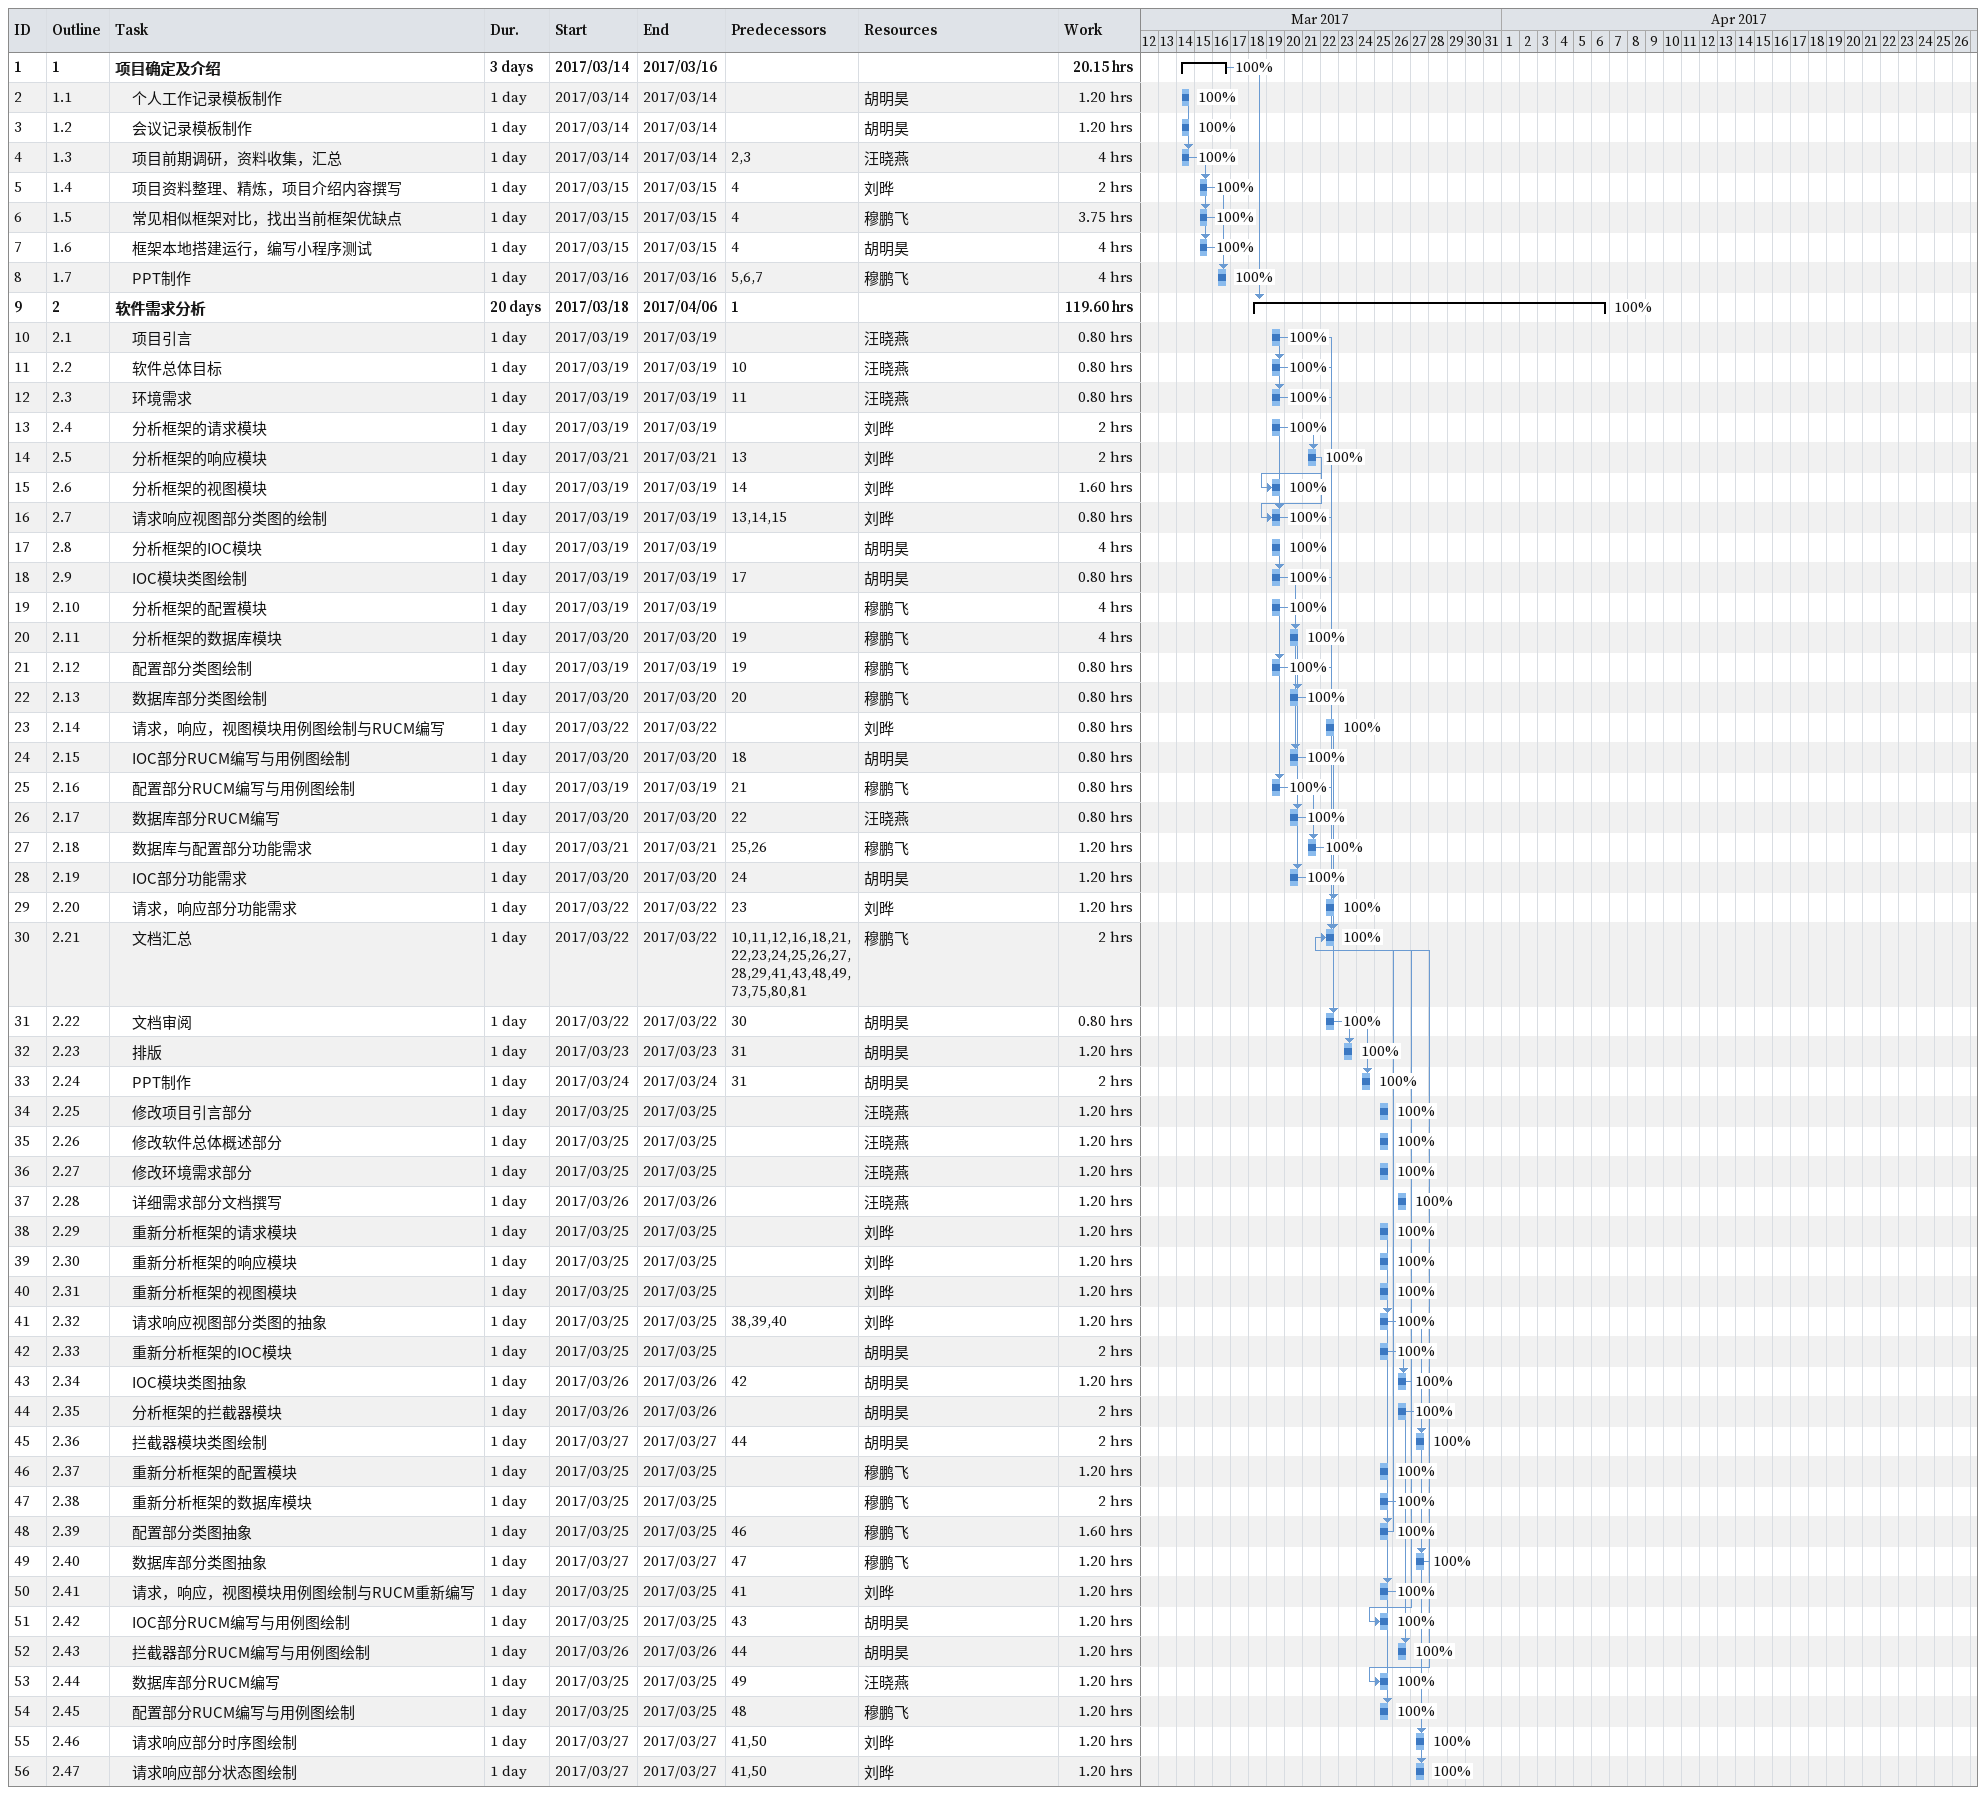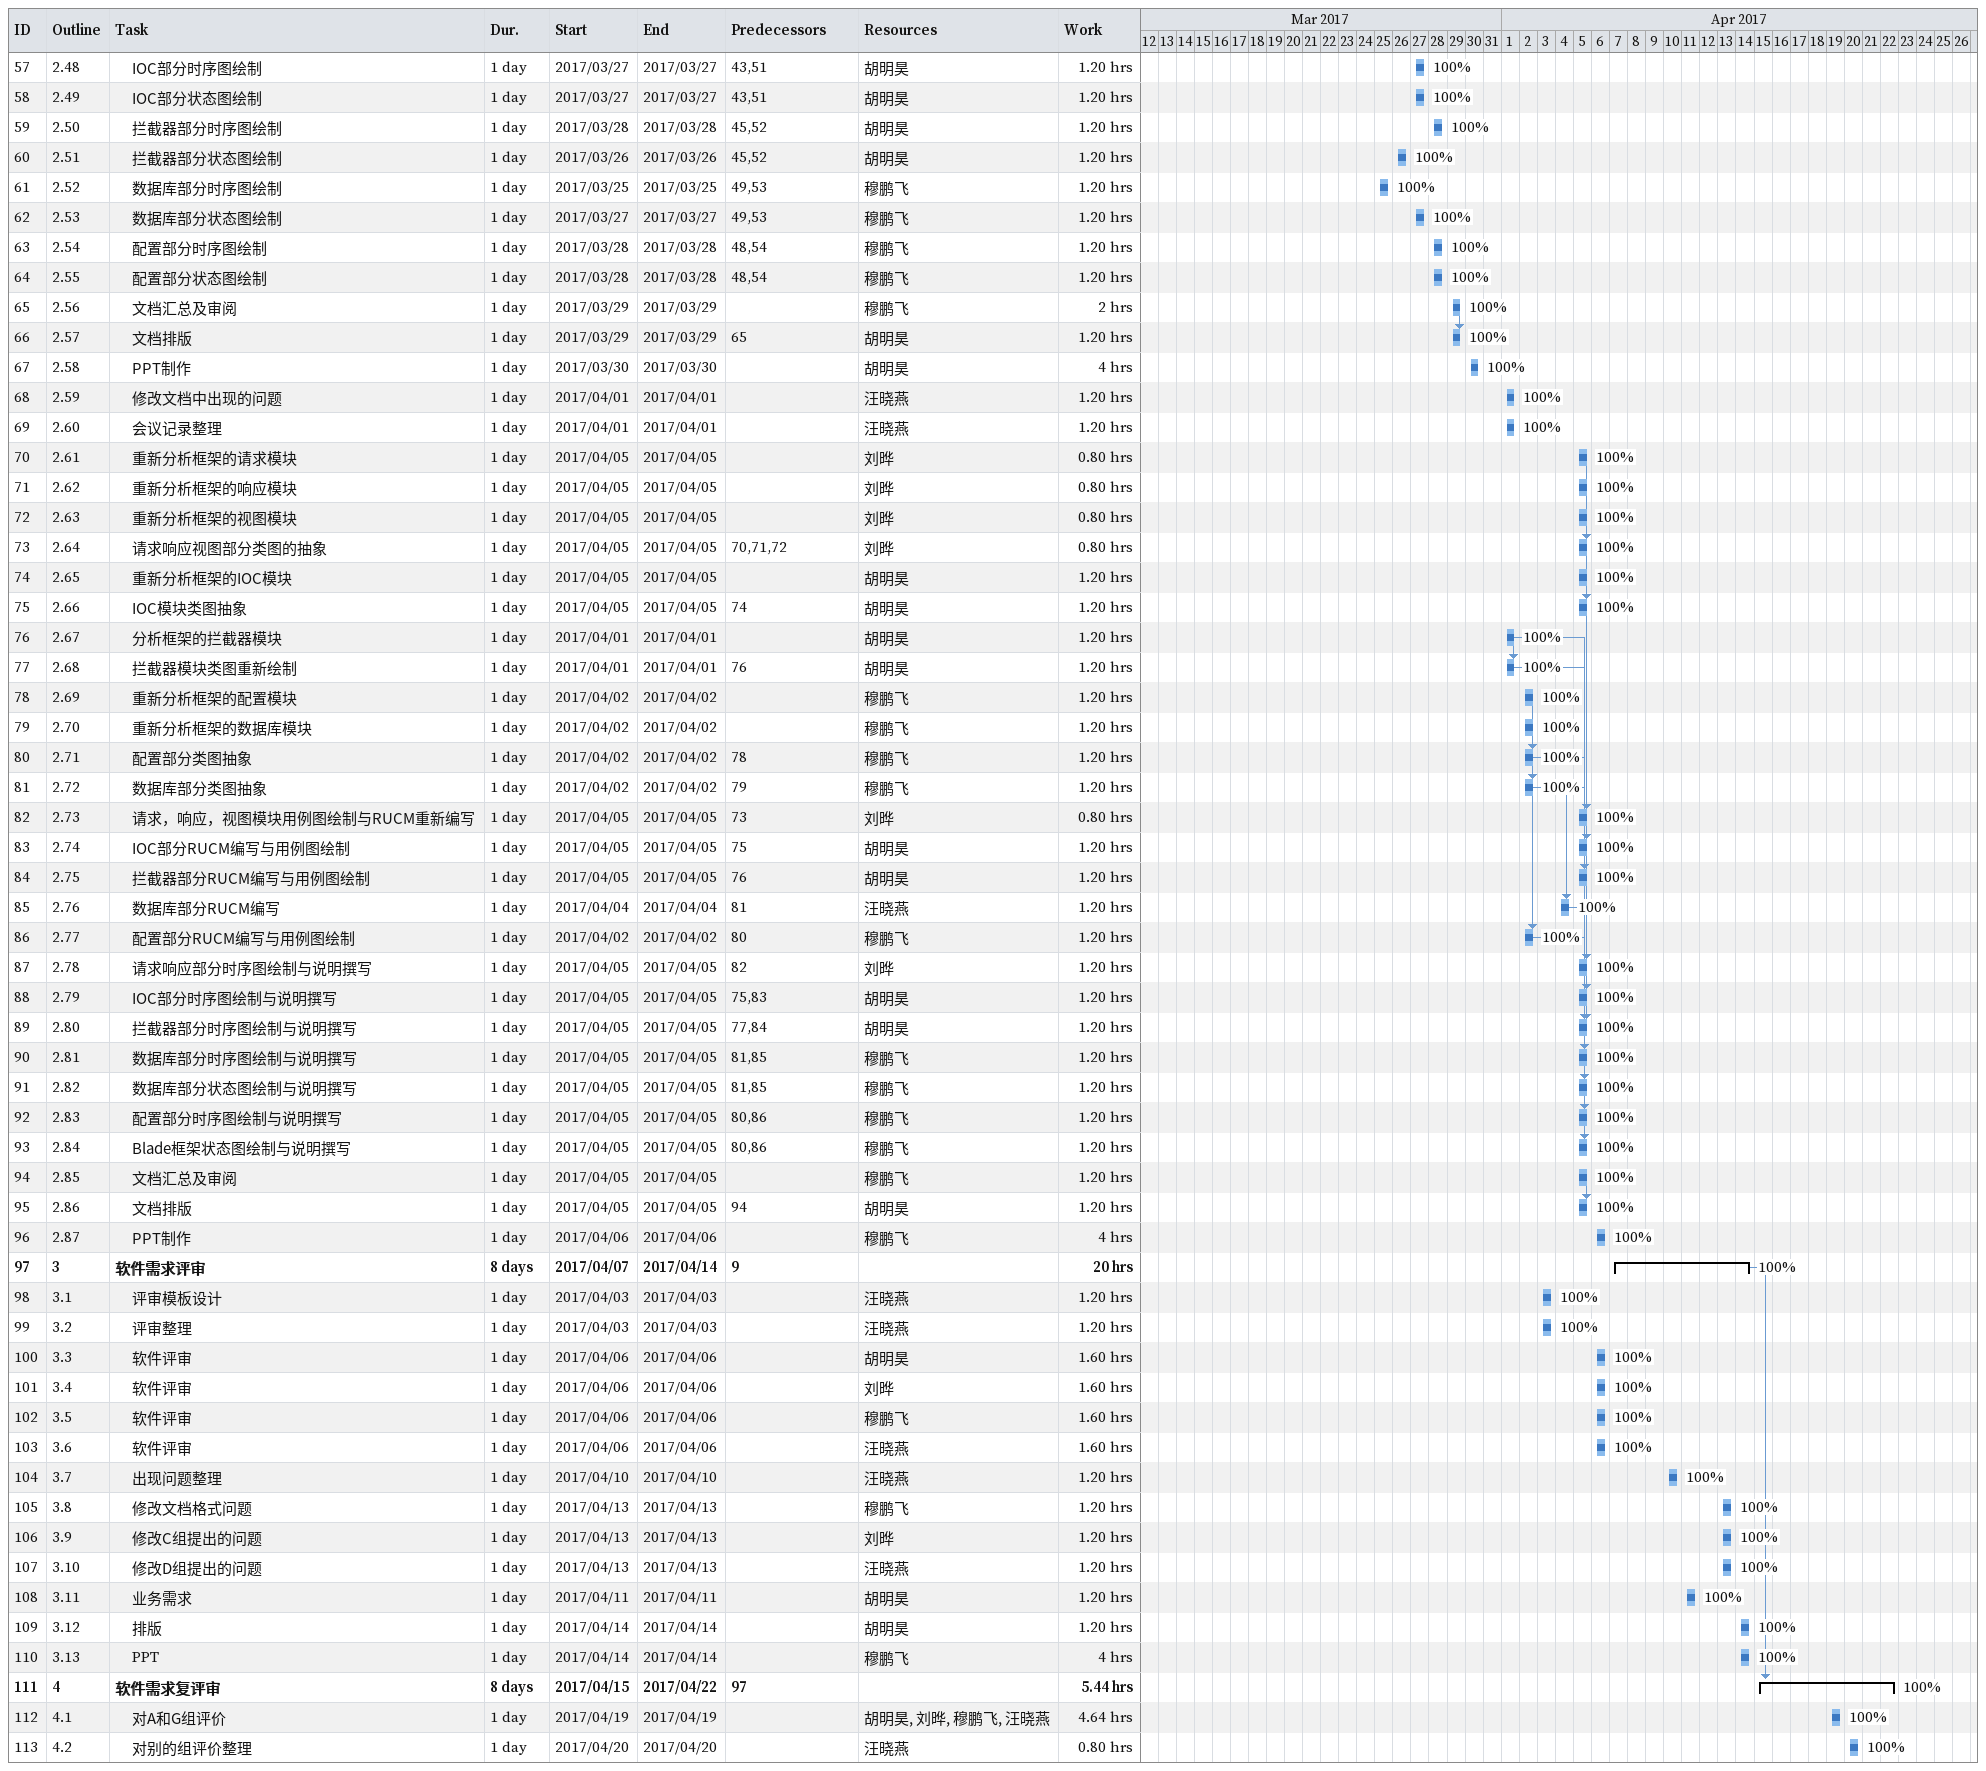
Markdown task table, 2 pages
| ID | WBS | Task | Duration | Start | Finish | Predecessors | Resources | % complete | Work (h) |
|---|---|---|---|---|---|---|---|---|---|
| 1 | 1 | **项目确定及介绍** | 3d | 2017-03-14 | 2017-03-16 |  |  | 100 | 20.15 |
| 2 | 1.1 | 个人工作记录模板制作 | 1d | 2017-03-14 | 2017-03-14 |  | 胡明昊 | 100 | 1.20 |
| 3 | 1.2 | 会议记录模板制作 | 1d | 2017-03-14 | 2017-03-14 |  | 胡明昊 | 100 | 1.20 |
| 4 | 1.3 | 项目前期调研，资料收集，汇总 | 1d | 2017-03-14 | 2017-03-14 | 2, 3 | 汪晓燕 | 100 | 4 |
| 5 | 1.4 | 项目资料整理、精炼，项目介绍内容撰写 | 1d | 2017-03-15 | 2017-03-15 | 4 | 刘晔 | 100 | 2 |
| 6 | 1.5 | 常见相似框架对比，找出当前框架优缺点 | 1d | 2017-03-15 | 2017-03-15 | 4 | 穆鹏飞 | 100 | 3.75 |
| 7 | 1.6 | 框架本地搭建运行，编写小程序测试 | 1d | 2017-03-15 | 2017-03-15 | 4 | 胡明昊 | 100 | 4 |
| 8 | 1.7 | PPT制作 | 1d | 2017-03-16 | 2017-03-16 | 5, 6, 7 | 穆鹏飞 | 100 | 4 |
| 9 | 2 | **软件需求分析** | 20d | 2017-03-18 | 2017-04-06 | 1 |  | 100 | 119.60 |
| 10 | 2.1 | 项目引言 | 1d | 2017-03-19 | 2017-03-19 |  | 汪晓燕 | 100 | 0.80 |
| 11 | 2.2 | 软件总体目标 | 1d | 2017-03-19 | 2017-03-19 | 10 | 汪晓燕 | 100 | 0.80 |
| 12 | 2.3 | 环境需求 | 1d | 2017-03-19 | 2017-03-19 | 11 | 汪晓燕 | 100 | 0.80 |
| 13 | 2.4 | 分析框架的请求模块 | 1d | 2017-03-19 | 2017-03-19 |  | 刘晔 | 100 | 2 |
| 14 | 2.5 | 分析框架的响应模块 | 1d | 2017-03-21 | 2017-03-21 | 13 | 刘晔 | 100 | 2 |
| 15 | 2.6 | 分析框架的视图模块 | 1d | 2017-03-19 | 2017-03-19 | 14 | 刘晔 | 100 | 1.60 |
| 16 | 2.7 | 请求响应视图部分类图的绘制 | 1d | 2017-03-19 | 2017-03-19 | 13, 14, 15 | 刘晔 | 100 | 0.80 |
| 17 | 2.8 | 分析框架的IOC模块 | 1d | 2017-03-19 | 2017-03-19 |  | 胡明昊 | 100 | 4 |
| 18 | 2.9 | IOC模块类图绘制 | 1d | 2017-03-19 | 2017-03-19 | 17 | 胡明昊 | 100 | 0.80 |
| 19 | 2.10 | 分析框架的配置模块 | 1d | 2017-03-19 | 2017-03-19 |  | 穆鹏飞 | 100 | 4 |
| 20 | 2.11 | 分析框架的数据库模块 | 1d | 2017-03-20 | 2017-03-20 | 19 | 穆鹏飞 | 100 | 4 |
| 21 | 2.12 | 配置部分类图绘制 | 1d | 2017-03-19 | 2017-03-19 | 19 | 穆鹏飞 | 100 | 0.80 |
| 22 | 2.13 | 数据库部分类图绘制 | 1d | 2017-03-20 | 2017-03-20 | 20 | 穆鹏飞 | 100 | 0.80 |
| 23 | 2.14 | 请求，响应，视图模块用例图绘制与RUCM编写 | 1d | 2017-03-22 | 2017-03-22 |  | 刘晔 | 100 | 0.80 |
| 24 | 2.15 | IOC部分RUCM编写与用例图绘制 | 1d | 2017-03-20 | 2017-03-20 | 18 | 胡明昊 | 100 | 0.80 |
| 25 | 2.16 | 配置部分RUCM编写与用例图绘制 | 1d | 2017-03-19 | 2017-03-19 | 21 | 穆鹏飞 | 100 | 0.80 |
| 26 | 2.17 | 数据库部分RUCM编写 | 1d | 2017-03-20 | 2017-03-20 | 22 | 汪晓燕 | 100 | 0.80 |
| 27 | 2.18 | 数据库与配置部分功能需求 | 1d | 2017-03-21 | 2017-03-21 | 25, 26 | 穆鹏飞 | 100 | 1.20 |
| 28 | 2.19 | IOC部分功能需求 | 1d | 2017-03-20 | 2017-03-20 | 24 | 胡明昊 | 100 | 1.20 |
| 29 | 2.20 | 请求，响应部分功能需求 | 1d | 2017-03-22 | 2017-03-22 | 23 | 刘晔 | 100 | 1.20 |
| 30 | 2.21 | 文档汇总 | 1d | 2017-03-22 | 2017-03-22 | 10, 11, 12, 16, 18, 21, 22, 23, 24, 25, 26, 27, 28, 29, 41, 43, 48, 49, 73, 75, 80, 81 | 穆鹏飞 | 100 | 2 |
| 31 | 2.22 | 文档审阅 | 1d | 2017-03-22 | 2017-03-22 | 30 | 胡明昊 | 100 | 0.80 |
| 32 | 2.23 | 排版 | 1d | 2017-03-23 | 2017-03-23 | 31 | 胡明昊 | 100 | 1.20 |
| 33 | 2.24 | PPT制作 | 1d | 2017-03-24 | 2017-03-24 | 31 | 胡明昊 | 100 | 2 |
| 34 | 2.25 | 修改项目引言部分 | 1d | 2017-03-25 | 2017-03-25 |  | 汪晓燕 | 100 | 1.20 |
| 35 | 2.26 | 修改软件总体概述部分 | 1d | 2017-03-25 | 2017-03-25 |  | 汪晓燕 | 100 | 1.20 |
| 36 | 2.27 | 修改环境需求部分 | 1d | 2017-03-25 | 2017-03-25 |  | 汪晓燕 | 100 | 1.20 |
| 37 | 2.28 | 详细需求部分文档撰写 | 1d | 2017-03-26 | 2017-03-26 |  | 汪晓燕 | 100 | 1.20 |
| 38 | 2.29 | 重新分析框架的请求模块 | 1d | 2017-03-25 | 2017-03-25 |  | 刘晔 | 100 | 1.20 |
| 39 | 2.30 | 重新分析框架的响应模块 | 1d | 2017-03-25 | 2017-03-25 |  | 刘晔 | 100 | 1.20 |
| 40 | 2.31 | 重新分析框架的视图模块 | 1d | 2017-03-25 | 2017-03-25 |  | 刘晔 | 100 | 1.20 |
| 41 | 2.32 | 请求响应视图部分类图的抽象 | 1d | 2017-03-25 | 2017-03-25 | 38, 39, 40 | 刘晔 | 100 | 1.20 |
| 42 | 2.33 | 重新分析框架的IOC模块 | 1d | 2017-03-25 | 2017-03-25 |  | 胡明昊 | 100 | 2 |
| 43 | 2.34 | IOC模块类图抽象 | 1d | 2017-03-26 | 2017-03-26 | 42 | 胡明昊 | 100 | 1.20 |
| 44 | 2.35 | 分析框架的拦截器模块 | 1d | 2017-03-26 | 2017-03-26 |  | 胡明昊 | 100 | 2 |
| 45 | 2.36 | 拦截器模块类图绘制 | 1d | 2017-03-27 | 2017-03-27 | 44 | 胡明昊 | 100 | 2 |
| 46 | 2.37 | 重新分析框架的配置模块 | 1d | 2017-03-25 | 2017-03-25 |  | 穆鹏飞 | 100 | 1.20 |
| 47 | 2.38 | 重新分析框架的数据库模块 | 1d | 2017-03-25 | 2017-03-25 |  | 穆鹏飞 | 100 | 2 |
| 48 | 2.39 | 配置部分类图抽象 | 1d | 2017-03-25 | 2017-03-25 | 46 | 穆鹏飞 | 100 | 1.60 |
| 49 | 2.40 | 数据库部分类图抽象 | 1d | 2017-03-27 | 2017-03-27 | 47 | 穆鹏飞 | 100 | 1.20 |
| 50 | 2.41 | 请求，响应，视图模块用例图绘制与RUCM重新编写 | 1d | 2017-03-25 | 2017-03-25 | 41 | 刘晔 | 100 | 1.20 |
| 51 | 2.42 | IOC部分RUCM编写与用例图绘制 | 1d | 2017-03-25 | 2017-03-25 | 43 | 胡明昊 | 100 | 1.20 |
| 52 | 2.43 | 拦截器部分RUCM编写与用例图绘制 | 1d | 2017-03-26 | 2017-03-26 | 44 | 胡明昊 | 100 | 1.20 |
| 53 | 2.44 | 数据库部分RUCM编写 | 1d | 2017-03-25 | 2017-03-25 | 49 | 汪晓燕 | 100 | 1.20 |
| 54 | 2.45 | 配置部分RUCM编写与用例图绘制 | 1d | 2017-03-25 | 2017-03-25 | 48 | 穆鹏飞 | 100 | 1.20 |
| 55 | 2.46 | 请求响应部分时序图绘制 | 1d | 2017-03-27 | 2017-03-27 | 41, 50 | 刘晔 | 100 | 1.20 |
| 56 | 2.47 | 请求响应部分状态图绘制 | 1d | 2017-03-27 | 2017-03-27 | 41, 50 | 刘晔 | 100 | 1.20 |
| 57 | 2.48 | IOC部分时序图绘制 | 1d | 2017-03-27 | 2017-03-27 | 43, 51 | 胡明昊 | 100 | 1.20 |
| 58 | 2.49 | IOC部分状态图绘制 | 1d | 2017-03-27 | 2017-03-27 | 43, 51 | 胡明昊 | 100 | 1.20 |
| 59 | 2.50 | 拦截器部分时序图绘制 | 1d | 2017-03-28 | 2017-03-28 | 45, 52 | 胡明昊 | 100 | 1.20 |
| 60 | 2.51 | 拦截器部分状态图绘制 | 1d | 2017-03-26 | 2017-03-26 | 45, 52 | 胡明昊 | 100 | 1.20 |
| 61 | 2.52 | 数据库部分时序图绘制 | 1d | 2017-03-25 | 2017-03-25 | 49, 53 | 穆鹏飞 | 100 | 1.20 |
| 62 | 2.53 | 数据库部分状态图绘制 | 1d | 2017-03-27 | 2017-03-27 | 49, 53 | 穆鹏飞 | 100 | 1.20 |
| 63 | 2.54 | 配置部分时序图绘制 | 1d | 2017-03-28 | 2017-03-28 | 48, 54 | 穆鹏飞 | 100 | 1.20 |
| 64 | 2.55 | 配置部分状态图绘制 | 1d | 2017-03-28 | 2017-03-28 | 48, 54 | 穆鹏飞 | 100 | 1.20 |
| 65 | 2.56 | 文档汇总及审阅 | 1d | 2017-03-29 | 2017-03-29 |  | 穆鹏飞 | 100 | 2 |
| 66 | 2.57 | 文档排版 | 1d | 2017-03-29 | 2017-03-29 | 65 | 胡明昊 | 100 | 1.20 |
| 67 | 2.58 | PPT制作 | 1d | 2017-03-30 | 2017-03-30 |  | 胡明昊 | 100 | 4 |
| 68 | 2.59 | 修改文档中出现的问题 | 1d | 2017-04-01 | 2017-04-01 |  | 汪晓燕 | 100 | 1.20 |
| 69 | 2.60 | 会议记录整理 | 1d | 2017-04-01 | 2017-04-01 |  | 汪晓燕 | 100 | 1.20 |
| 70 | 2.61 | 重新分析框架的请求模块 | 1d | 2017-04-05 | 2017-04-05 |  | 刘晔 | 100 | 0.80 |
| 71 | 2.62 | 重新分析框架的响应模块 | 1d | 2017-04-05 | 2017-04-05 |  | 刘晔 | 100 | 0.80 |
| 72 | 2.63 | 重新分析框架的视图模块 | 1d | 2017-04-05 | 2017-04-05 |  | 刘晔 | 100 | 0.80 |
| 73 | 2.64 | 请求响应视图部分类图的抽象 | 1d | 2017-04-05 | 2017-04-05 | 70, 71, 72 | 刘晔 | 100 | 0.80 |
| 74 | 2.65 | 重新分析框架的IOC模块 | 1d | 2017-04-05 | 2017-04-05 |  | 胡明昊 | 100 | 1.20 |
| 75 | 2.66 | IOC模块类图抽象 | 1d | 2017-04-05 | 2017-04-05 | 74 | 胡明昊 | 100 | 1.20 |
| 76 | 2.67 | 分析框架的拦截器模块 | 1d | 2017-04-01 | 2017-04-01 |  | 胡明昊 | 100 | 1.20 |
| 77 | 2.68 | 拦截器模块类图重新绘制 | 1d | 2017-04-01 | 2017-04-01 | 76 | 胡明昊 | 100 | 1.20 |
| 78 | 2.69 | 重新分析框架的配置模块 | 1d | 2017-04-02 | 2017-04-02 |  | 穆鹏飞 | 100 | 1.20 |
| 79 | 2.70 | 重新分析框架的数据库模块 | 1d | 2017-04-02 | 2017-04-02 |  | 穆鹏飞 | 100 | 1.20 |
| 80 | 2.71 | 配置部分类图抽象 | 1d | 2017-04-02 | 2017-04-02 | 78 | 穆鹏飞 | 100 | 1.20 |
| 81 | 2.72 | 数据库部分类图抽象 | 1d | 2017-04-02 | 2017-04-02 | 79 | 穆鹏飞 | 100 | 1.20 |
| 82 | 2.73 | 请求，响应，视图模块用例图绘制与RUCM重新编写 | 1d | 2017-04-05 | 2017-04-05 | 73 | 刘晔 | 100 | 0.80 |
| 83 | 2.74 | IOC部分RUCM编写与用例图绘制 | 1d | 2017-04-05 | 2017-04-05 | 75 | 胡明昊 | 100 | 1.20 |
| 84 | 2.75 | 拦截器部分RUCM编写与用例图绘制 | 1d | 2017-04-05 | 2017-04-05 | 76 | 胡明昊 | 100 | 1.20 |
| 85 | 2.76 | 数据库部分RUCM编写 | 1d | 2017-04-04 | 2017-04-04 | 81 | 汪晓燕 | 100 | 1.20 |
| 86 | 2.77 | 配置部分RUCM编写与用例图绘制 | 1d | 2017-04-02 | 2017-04-02 | 80 | 穆鹏飞 | 100 | 1.20 |
| 87 | 2.78 | 请求响应部分时序图绘制与说明撰写 | 1d | 2017-04-05 | 2017-04-05 | 82 | 刘晔 | 100 | 1.20 |
| 88 | 2.79 | IOC部分时序图绘制与说明撰写 | 1d | 2017-04-05 | 2017-04-05 | 75, 83 | 胡明昊 | 100 | 1.20 |
| 89 | 2.80 | 拦截器部分时序图绘制与说明撰写 | 1d | 2017-04-05 | 2017-04-05 | 77, 84 | 胡明昊 | 100 | 1.20 |
| 90 | 2.81 | 数据库部分时序图绘制与说明撰写 | 1d | 2017-04-05 | 2017-04-05 | 81, 85 | 穆鹏飞 | 100 | 1.20 |
| 91 | 2.82 | 数据库部分状态图绘制与说明撰写 | 1d | 2017-04-05 | 2017-04-05 | 81, 85 | 穆鹏飞 | 100 | 1.20 |
| 92 | 2.83 | 配置部分时序图绘制与说明撰写 | 1d | 2017-04-05 | 2017-04-05 | 80, 86 | 穆鹏飞 | 100 | 1.20 |
| 93 | 2.84 | Blade框架状态图绘制与说明撰写 | 1d | 2017-04-05 | 2017-04-05 | 80, 86 | 穆鹏飞 | 100 | 1.20 |
| 94 | 2.85 | 文档汇总及审阅 | 1d | 2017-04-05 | 2017-04-05 |  | 穆鹏飞 | 100 | 1.20 |
| 95 | 2.86 | 文档排版 | 1d | 2017-04-05 | 2017-04-05 | 94 | 胡明昊 | 100 | 1.20 |
| 96 | 2.87 | PPT制作 | 1d | 2017-04-06 | 2017-04-06 |  | 穆鹏飞 | 100 | 4 |
| 97 | 3 | **软件需求评审** | 8d | 2017-04-07 | 2017-04-14 | 9 |  | 100 | 20 |
| 98 | 3.1 | 评审模板设计 | 1d | 2017-04-03 | 2017-04-03 |  | 汪晓燕 | 100 | 1.20 |
| 99 | 3.2 | 评审整理 | 1d | 2017-04-03 | 2017-04-03 |  | 汪晓燕 | 100 | 1.20 |
| 100 | 3.3 | 软件评审 | 1d | 2017-04-06 | 2017-04-06 |  | 胡明昊 | 100 | 1.60 |
| 101 | 3.4 | 软件评审 | 1d | 2017-04-06 | 2017-04-06 |  | 刘晔 | 100 | 1.60 |
| 102 | 3.5 | 软件评审 | 1d | 2017-04-06 | 2017-04-06 |  | 穆鹏飞 | 100 | 1.60 |
| 103 | 3.6 | 软件评审 | 1d | 2017-04-06 | 2017-04-06 |  | 汪晓燕 | 100 | 1.60 |
| 104 | 3.7 | 出现问题整理 | 1d | 2017-04-10 | 2017-04-10 |  | 汪晓燕 | 100 | 1.20 |
| 105 | 3.8 | 修改文档格式问题 | 1d | 2017-04-13 | 2017-04-13 |  | 穆鹏飞 | 100 | 1.20 |
| 106 | 3.9 | 修改C组提出的问题 | 1d | 2017-04-13 | 2017-04-13 |  | 刘晔 | 100 | 1.20 |
| 107 | 3.10 | 修改D组提出的问题 | 1d | 2017-04-13 | 2017-04-13 |  | 汪晓燕 | 100 | 1.20 |
| 108 | 3.11 | 业务需求 | 1d | 2017-04-11 | 2017-04-11 |  | 胡明昊 | 100 | 1.20 |
| 109 | 3.12 | 排版 | 1d | 2017-04-14 | 2017-04-14 |  | 胡明昊 | 100 | 1.20 |
| 110 | 3.13 | PPT | 1d | 2017-04-14 | 2017-04-14 |  | 穆鹏飞 | 100 | 4 |
| 111 | 4 | **软件需求复评审** | 8d | 2017-04-15 | 2017-04-22 | 97 |  | 100 | 5.44 |
| 112 | 4.1 | 对A和G组评价 | 1d | 2017-04-19 | 2017-04-19 |  | 胡明昊, 刘晔, 穆鹏飞, 汪晓燕 | 100 | 4.64 |
| 113 | 4.2 | 对别的组评价整理 | 1d | 2017-04-20 | 2017-04-20 |  | 汪晓燕 | 100 | 0.80 |
